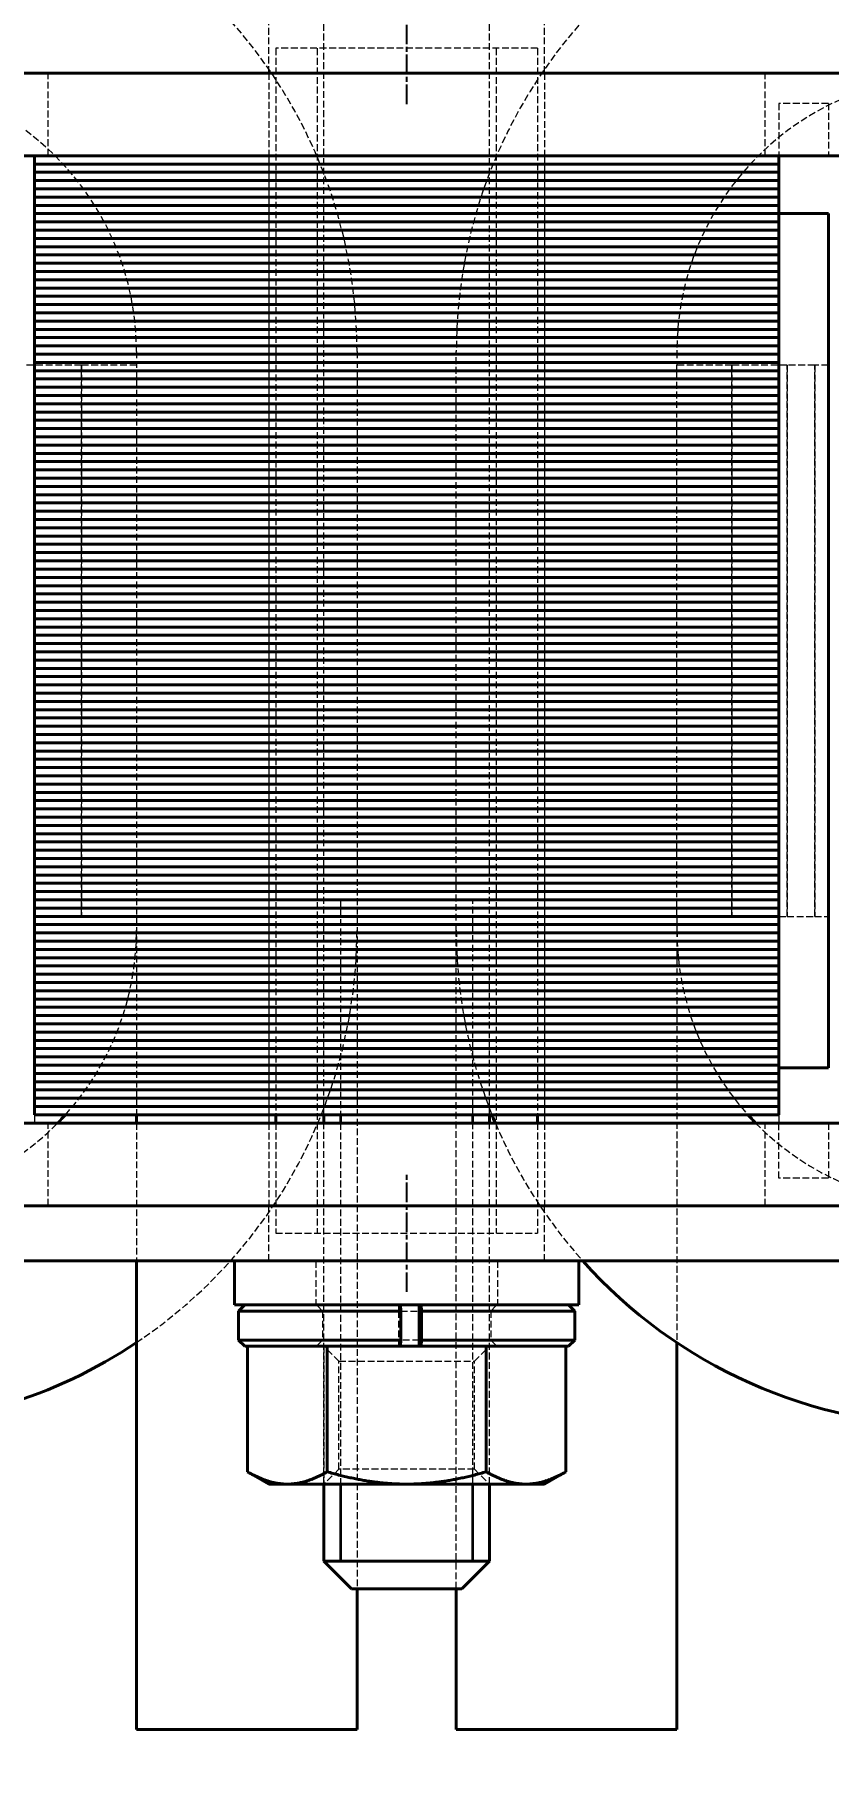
# Model space of a CAD drawing. Header units: millimetres. Extents: x 0 to 630, y 0 to 446.
# Drawn here: x 202.6 to 231.4, y 336.9 to 399.5 of the extents above; entities that cross this region are included whole.
import ezdxf

# ---------------------------------------------------------------- set-up
doc = ezdxf.new("R2010")
doc.units = ezdxf.units.MM
doc.header["$LTSCALE"] = 1.5
doc.linetypes.add('CHAIN', pattern=[0.7087, 0.4724, -0.0591, 0.1181, -0.0591])
doc.linetypes.add('DASHED', pattern=[0.2067, 0.1654, -0.0413])
for name, color, linetype, lineweight, true_color in [('가려진 것(ISO)', 2, 'DASHED', 18, 0xffff00), ('가시적인 것(ISO)', 3, 'Continuous', 40, 0x00ff00), ('가시적인 좁은 것(ISO)', 3, 'Continuous', 35, 0x00ff00), ('중심선(ISO)', 1, 'Continuous', 25, 0xff0000), ('치수(ISO)', 2, 'Continuous', 25, 0xffff00)]:
    doc.layers.add(name, color=color, linetype=linetype, lineweight=lineweight, true_color=true_color)
doc.styles.add('치수 텍스트_PSTEK_POSCO', font='isocp.shx')
doc.dimstyles.new('치수_PSTEK_POSCO', dxfattribs={"dimscale": 1.5, "dimtxt": 3.5, "dimasz": 2.5, "dimexe": 2, "dimexo": 2.5, "dimgap": 1, "dimtad": 1, "dimrnd": 1e-08, "dimdsep": 46, "dimtxsty": '치수 텍스트_PSTEK_POSCO', "dimcen": 0.09, "dimdle": 10, "dimclrd": 7, "dimclre": 7, "dimclrt": 2, "dimadec": 1, "dimazin": 2, "dimtfac": 1, "dimtmove": 0, "dimatfit": 3, "dimfxl": 1, "dimtolj": 1, "dimlwd": -1, "dimlwe": -1, "dimarcsym": 0})

# ---------------------------------------------------------------- blocks, each defined once
blk = doc.blocks.new('*D38')
at = {"layer": 'Defpoints', "color": 0, "transparency": 16777216}
for p in [(155.349, 337.97), (206.349, 337.97), (206.349, 322.97)]:
    blk.add_point(p, dxfattribs=at)
at = {"layer": '치수(ISO)', "color": 7, "transparency": 16777216}
for p, q in [((155.349, 334.22), (155.349, 319.97)), ((206.349, 334.22), (206.349, 319.97)), ((159.099, 322.97), (202.599, 322.97))]:
    blk.add_line(p, q, dxfattribs=at)
for points in [[(159.099, 323.595), (159.099, 322.345), (155.349, 322.97)], [(202.599, 323.595), (202.599, 322.345), (206.349, 322.97)]]:
    blk.add_solid(points, dxfattribs=at)
at = {"layer": '치수(ISO)', "color": 2, "transparency": 16777216, "insert": (178.487, 327.095), "char_height": 5.25, "attachment_point": 4, "style": '치수 텍스트_PSTEK_POSCO'}
blk.add_mtext('\\A1;51', dxfattribs=at)
blk = doc.blocks.new('*D39')
at = {"layer": 'Defpoints', "color": 0, "transparency": 16777216}
for p in [(206.349, 337.97), (214.349, 337.97), (206.349, 322.97)]:
    blk.add_point(p, dxfattribs=at)
at = {"layer": '치수(ISO)', "color": 7, "transparency": 16777216}
for p, q in [((206.349, 334.22), (206.349, 319.97)), ((214.349, 334.22), (214.349, 319.97)), ((202.599, 322.97), (198.849, 322.97)), ((214.349, 322.97), (206.349, 322.97)), ((218.099, 322.97), (221.849, 322.97))]:
    blk.add_line(p, q, dxfattribs=at)
for points in [[(202.599, 323.595), (202.599, 322.345), (206.349, 322.97)], [(218.099, 323.595), (218.099, 322.345), (214.349, 322.97)]]:
    blk.add_solid(points, dxfattribs=at)
at = {"layer": '치수(ISO)', "color": 2, "transparency": 16777216, "insert": (209.299, 327.095), "char_height": 5.25, "attachment_point": 4, "style": '치수 텍스트_PSTEK_POSCO'}
blk.add_mtext('\\A1;8', dxfattribs=at)

msp = doc.modelspace()

# ---------------------------------------------------------------- linework, layer by layer
at = {"layer": '가려진 것(ISO)'}
for p, q in [((213.149, 360.27), (213.149, 402.82)), ((219.149, 360.27), (219.149, 402.82)), ((220.899, 398.97), (211.399, 398.97)), ((211.399, 398.97), (211.399, 360.27)), ((212.899, 398.97), (212.899, 355.97)), ((219.399, 398.97), (219.399, 355.97)), ((220.899, 398.97), (220.899, 360.27)), ((211.149, 395.07), (211.149, 394.77)), ((221.149, 395.07), (221.149, 394.77)), ((211.149, 394.77), (211.149, 394.47)), ((211.149, 394.47), (211.149, 394.17)), ((221.149, 394.77), (221.149, 394.47)), ((221.149, 394.47), (221.149, 394.17)), ((211.149, 394.17), (211.149, 393.87)), ((211.149, 393.87), (211.149, 393.57)), ((221.149, 394.17), (221.149, 393.87)), ((221.149, 393.87), (221.149, 393.57)), ((211.149, 393.57), (211.149, 393.27)), ((211.149, 393.27), (211.149, 392.97)), ((221.149, 393.57), (221.149, 393.27)), ((221.149, 393.27), (221.149, 392.97)), ((211.149, 392.97), (211.149, 392.67)), ((211.149, 392.67), (211.149, 392.37)), ((221.149, 392.97), (221.149, 392.67)), ((221.149, 392.67), (221.149, 392.37)), ((211.149, 392.37), (211.149, 392.07)), ((211.149, 392.07), (211.149, 391.77)), ((221.149, 392.37), (221.149, 392.07)), ((221.149, 392.07), (221.149, 391.77)), ((211.149, 391.77), (211.149, 391.47)), ((211.149, 391.47), (211.149, 391.17)), ((221.149, 391.77), (221.149, 391.47)), ((221.149, 391.47), (221.149, 391.17)), ((211.149, 391.17), (211.149, 390.87)), ((211.149, 390.87), (211.149, 390.57)), ((221.149, 391.17), (221.149, 390.87)), ((221.149, 390.87), (221.149, 390.57)), ((211.149, 390.57), (211.149, 390.27)), ((211.149, 390.27), (211.149, 389.97)), ((211.149, 389.97), (211.149, 389.67)), ((221.149, 390.57), (221.149, 390.27)), ((221.149, 390.27), (221.149, 389.97)), ((221.149, 389.97), (221.149, 389.67)), ((211.149, 389.67), (211.149, 389.37)), ((211.149, 389.37), (211.149, 389.07)), ((221.149, 389.67), (221.149, 389.37)), ((221.149, 389.37), (221.149, 389.07)), ((211.149, 389.07), (211.149, 388.77)), ((211.149, 388.77), (211.149, 388.47)), ((221.149, 389.07), (221.149, 388.77)), ((221.149, 388.77), (221.149, 388.47)), ((211.149, 388.47), (211.149, 388.17)), ((211.149, 388.17), (211.149, 387.87)), ((221.149, 388.47), (221.149, 388.17)), ((221.149, 388.17), (221.149, 387.87)), ((204.349, 387.47), (202.349, 387.47)), ((206.349, 387.47), (204.349, 387.47)), ((204.349, 367.47), (204.349, 387.47)), ((204.349, 387.47), (204.349, 367.47)), ((211.149, 387.87), (211.149, 387.57)), ((211.149, 387.57), (211.149, 387.27)), ((221.149, 387.87), (221.149, 387.57)), ((221.149, 387.57), (221.149, 387.27)), ((225.949, 367.47), (225.949, 387.47)), ((227.949, 387.47), (225.949, 387.47)), ((227.949, 387.47), (227.949, 367.47)), ((227.949, 367.47), (227.949, 387.47)), ((229.949, 387.47), (227.949, 387.47)), ((229.949, 387.47), (229.949, 367.47)), ((229.949, 367.47), (229.949, 387.47)), ((230.949, 387.47), (229.949, 387.47)), ((230.949, 387.47), (230.949, 367.47)), ((230.949, 367.47), (230.949, 387.47)), ((231.449, 387.47), (230.949, 387.47)), ((211.149, 387.27), (211.149, 386.97)), ((211.149, 386.97), (211.149, 386.67)), ((221.149, 387.27), (221.149, 386.97)), ((221.149, 386.97), (221.149, 386.67)), ((211.149, 386.67), (211.149, 386.37)), ((211.149, 386.37), (211.149, 386.07)), ((221.149, 386.67), (221.149, 386.37)), ((221.149, 386.37), (221.149, 386.07)), ((211.149, 386.07), (211.149, 385.77)), ((211.149, 385.77), (211.149, 385.47)), ((221.149, 386.07), (221.149, 385.77)), ((221.149, 385.77), (221.149, 385.47)), ((211.149, 385.47), (211.149, 385.17)), ((211.149, 385.17), (211.149, 384.87)), ((221.149, 385.47), (221.149, 385.17)), ((221.149, 385.17), (221.149, 384.87)), ((211.149, 384.87), (211.149, 384.57)), ((211.149, 384.57), (211.149, 384.27)), ((221.149, 384.87), (221.149, 384.57)), ((221.149, 384.57), (221.149, 384.27)), ((211.149, 384.27), (211.149, 383.97)), ((211.149, 383.97), (211.149, 383.67)), ((221.149, 384.27), (221.149, 383.97)), ((221.149, 383.97), (221.149, 383.67)), ((211.149, 383.67), (211.149, 383.37)), ((211.149, 383.37), (211.149, 383.07)), ((221.149, 383.67), (221.149, 383.37)), ((221.149, 383.37), (221.149, 383.07)), ((211.149, 383.07), (211.149, 382.77)), ((211.149, 382.77), (211.149, 382.47)), ((211.149, 382.47), (211.149, 382.17)), ((221.149, 383.07), (221.149, 382.77)), ((221.149, 382.77), (221.149, 382.47)), ((221.149, 382.47), (221.149, 382.17)), ((211.149, 382.17), (211.149, 381.87)), ((211.149, 381.87), (211.149, 381.57)), ((221.149, 382.17), (221.149, 381.87)), ((221.149, 381.87), (221.149, 381.57)), ((211.149, 381.57), (211.149, 381.27)), ((211.149, 381.27), (211.149, 380.97)), ((221.149, 381.57), (221.149, 381.27)), ((221.149, 381.27), (221.149, 380.97)), ((211.149, 380.97), (211.149, 380.67)), ((211.149, 380.67), (211.149, 380.37)), ((221.149, 380.97), (221.149, 380.67)), ((221.149, 380.67), (221.149, 380.37)), ((211.149, 380.37), (211.149, 380.07)), ((211.149, 380.07), (211.149, 379.77)), ((221.149, 380.37), (221.149, 380.07)), ((221.149, 380.07), (221.149, 379.77)), ((211.149, 379.77), (211.149, 379.47)), ((211.149, 379.47), (211.149, 379.17)), ((221.149, 379.77), (221.149, 379.47)), ((221.149, 379.47), (221.149, 379.17)), ((211.149, 379.17), (211.149, 378.87)), ((211.149, 378.87), (211.149, 378.57)), ((221.149, 379.17), (221.149, 378.87)), ((221.149, 378.87), (221.149, 378.57)), ((211.149, 378.57), (211.149, 378.27)), ((211.149, 378.27), (211.149, 377.97)), ((221.149, 378.57), (221.149, 378.27)), ((221.149, 378.27), (221.149, 377.97)), ((211.149, 377.97), (211.149, 377.67)), ((211.149, 377.67), (211.149, 377.37)), ((221.149, 377.97), (221.149, 377.67)), ((221.149, 377.67), (221.149, 377.37)), ((211.149, 377.37), (211.149, 377.07)), ((211.149, 377.07), (211.149, 376.77)), ((221.149, 377.37), (221.149, 377.07)), ((221.149, 377.07), (221.149, 376.77)), ((211.149, 376.77), (211.149, 376.47)), ((211.149, 376.47), (211.149, 376.17)), ((221.149, 376.77), (221.149, 376.47)), ((221.149, 376.47), (221.149, 376.17)), ((211.149, 376.17), (211.149, 375.87)), ((211.149, 375.87), (211.149, 375.57)), ((211.149, 375.57), (211.149, 375.27)), ((221.149, 376.17), (221.149, 375.87)), ((221.149, 375.87), (221.149, 375.57)), ((221.149, 375.57), (221.149, 375.27)), ((211.149, 375.27), (211.149, 374.97)), ((211.149, 374.97), (211.149, 374.67)), ((221.149, 375.27), (221.149, 374.97)), ((221.149, 374.97), (221.149, 374.67)), ((211.149, 374.67), (211.149, 374.37)), ((211.149, 374.37), (211.149, 374.07)), ((221.149, 374.67), (221.149, 374.37)), ((221.149, 374.37), (221.149, 374.07)), ((211.149, 374.07), (211.149, 373.77)), ((211.149, 373.77), (211.149, 373.47)), ((221.149, 374.07), (221.149, 373.77)), ((221.149, 373.77), (221.149, 373.47)), ((211.149, 373.47), (211.149, 373.17)), ((211.149, 373.17), (211.149, 372.87)), ((221.149, 373.47), (221.149, 373.17)), ((221.149, 373.17), (221.149, 372.87)), ((211.149, 372.87), (211.149, 372.57)), ((211.149, 372.57), (211.149, 372.27)), ((221.149, 372.87), (221.149, 372.57)), ((221.149, 372.57), (221.149, 372.27)), ((211.149, 372.27), (211.149, 371.97)), ((211.149, 371.97), (211.149, 371.67)), ((221.149, 372.27), (221.149, 371.97)), ((221.149, 371.97), (221.149, 371.67)), ((211.149, 371.67), (211.149, 371.37)), ((211.149, 371.37), (211.149, 371.07)), ((221.149, 371.67), (221.149, 371.37)), ((221.149, 371.37), (221.149, 371.07)), ((211.149, 371.07), (211.149, 370.77)), ((211.149, 370.77), (211.149, 370.47)), ((221.149, 371.07), (221.149, 370.77)), ((221.149, 370.77), (221.149, 370.47)), ((211.149, 370.47), (211.149, 370.17)), ((211.149, 370.17), (211.149, 369.87)), ((221.149, 370.47), (221.149, 370.17)), ((221.149, 370.17), (221.149, 369.87)), ((211.149, 369.87), (211.149, 369.57)), ((211.149, 369.57), (211.149, 369.27)), ((221.149, 369.87), (221.149, 369.57)), ((221.149, 369.57), (221.149, 369.27)), ((211.149, 369.27), (211.149, 368.97)), ((211.149, 368.97), (211.149, 368.67)), ((221.149, 369.27), (221.149, 368.97)), ((221.149, 368.97), (221.149, 368.67)), ((211.149, 368.67), (211.149, 368.37)), ((211.149, 368.37), (211.149, 368.07)), ((211.149, 368.07), (211.149, 367.77)), ((213.748, 368.07), (213.748, 360.27)), ((218.55, 360.27), (218.55, 368.07)), ((221.149, 368.67), (221.149, 368.37)), ((221.149, 368.37), (221.149, 368.07)), ((221.149, 368.07), (221.149, 367.77)), ((211.149, 367.77), (211.149, 367.47)), ((211.149, 367.47), (211.149, 367.17)), ((221.149, 367.77), (221.149, 367.47)), ((221.149, 367.47), (221.149, 367.17)), ((229.649, 367.47), (229.949, 367.47)), ((229.949, 367.47), (230.949, 367.47)), ((230.949, 367.47), (231.449, 367.47)), ((211.149, 367.17), (211.149, 366.87)), ((211.149, 366.87), (211.149, 366.57)), ((221.149, 367.17), (221.149, 366.87)), ((221.149, 366.87), (221.149, 366.57)), ((211.149, 366.57), (211.149, 366.27)), ((211.149, 366.27), (211.149, 365.97)), ((221.149, 366.57), (221.149, 366.27)), ((221.149, 366.27), (221.149, 365.97)), ((211.149, 365.97), (211.149, 365.67)), ((211.149, 365.67), (211.149, 365.37)), ((221.149, 365.97), (221.149, 365.67)), ((221.149, 365.67), (221.149, 365.37)), ((211.149, 365.37), (211.149, 365.07)), ((211.149, 365.07), (211.149, 364.77)), ((221.149, 365.37), (221.149, 365.07)), ((221.149, 365.07), (221.149, 364.77)), ((211.149, 364.77), (211.149, 364.47)), ((211.149, 364.47), (211.149, 364.17)), ((221.149, 364.77), (221.149, 364.47)), ((221.149, 364.47), (221.149, 364.17)), ((211.149, 364.17), (211.149, 363.87)), ((211.149, 363.87), (211.149, 363.57)), ((221.149, 364.17), (221.149, 363.87)), ((221.149, 363.87), (221.149, 363.57)), ((211.149, 363.57), (211.149, 363.27)), ((211.149, 363.27), (211.149, 362.97)), ((221.149, 363.57), (221.149, 363.27)), ((221.149, 363.27), (221.149, 362.97)), ((211.149, 362.97), (211.149, 362.67)), ((211.149, 362.67), (211.149, 362.37)), ((221.149, 362.97), (221.149, 362.67)), ((221.149, 362.67), (221.149, 362.37)), ((211.149, 362.37), (211.149, 362.07)), ((211.149, 362.07), (211.149, 361.77)), ((221.149, 362.37), (221.149, 362.07)), ((221.149, 362.07), (221.149, 361.77)), ((211.149, 361.77), (211.149, 361.47)), ((211.149, 361.47), (211.149, 361.17)), ((211.149, 361.17), (211.149, 360.87)), ((221.149, 361.77), (221.149, 361.47)), ((221.149, 361.47), (221.149, 361.17)), ((221.149, 361.17), (221.149, 360.87)), ((211.149, 360.87), (211.149, 360.57)), ((211.149, 360.57), (211.149, 360.27)), ((221.149, 360.87), (221.149, 360.57)), ((221.149, 360.57), (221.149, 360.27)), ((202.649, 360.27), (202.649, 359.97)), ((229.649, 360.27), (202.649, 360.27)), ((202.649, 359.97), (229.649, 359.97)), ((211.149, 360.27), (211.149, 359.97)), ((211.399, 359.97), (211.399, 355.97)), ((213.149, 346.87), (213.149, 359.97)), ((213.748, 359.97), (213.748, 346.87)), ((218.55, 346.87), (218.55, 359.97)), ((219.149, 346.87), (219.149, 359.97)), ((220.899, 359.97), (220.899, 355.97)), ((221.149, 360.27), (221.149, 359.97)), ((229.649, 360.27), (229.649, 359.97)), ((211.399, 355.97), (220.899, 355.97)), ((212.849, 354.97), (212.849, 353.37)), ((219.449, 354.97), (219.449, 353.37)), ((213.099, 353.145), (212.874, 353.37)), ((213.099, 353.145), (213.099, 352.095)), ((215.853, 353.145), (215.853, 352.095)), ((215.934, 353.145), (216.603, 353.145)), ((216.603, 353.145), (216.683, 353.145)), ((219.199, 353.145), (219.424, 353.37)), ((219.199, 353.145), (219.199, 352.095)), ((213.099, 352.095), (212.874, 351.87)), ((213.691, 351.328), (213.149, 351.87)), ((213.149, 351.87), (213.149, 346.87)), ((216.603, 352.095), (215.934, 352.095)), ((216.683, 352.095), (216.603, 352.095)), ((218.608, 351.328), (219.149, 351.87)), ((219.149, 346.87), (219.149, 351.87)), ((219.199, 352.095), (219.424, 351.87)), ((213.691, 351.328), (218.608, 351.328)), ((213.691, 347.411), (213.691, 351.328)), ((218.608, 347.411), (218.608, 351.328)), ((213.691, 347.411), (213.149, 346.87)), ((218.608, 347.411), (213.691, 347.411)), ((218.608, 347.411), (219.149, 346.87))]:
    msp.add_line(p, q, dxfattribs=at)
at = {"layer": '가려진 것(ISO)', "color": 5, "true_color": 0x0000ff}
for p, q in [((211.149, 398.07), (211.149, 400.07)), ((221.149, 398.07), (221.149, 400.07)), ((211.149, 354.97), (211.149, 356.97)), ((221.149, 354.97), (221.149, 356.97))]:
    msp.add_line(p, q, dxfattribs=at)
at = {"layer": '가려진 것(ISO)', "color": 4, "true_color": 0x00ffff}
for p, q in [((203.149, 395.07), (203.149, 398.07)), ((211.149, 398.07), (211.149, 395.07)), ((221.149, 398.07), (221.149, 395.07)), ((229.149, 395.07), (229.149, 398.07)), ((231.449, 396.97), (229.649, 396.97)), ((229.649, 396.97), (229.649, 395.07)), ((231.449, 396.97), (231.449, 395.07)), ((203.149, 356.97), (203.149, 359.97)), ((211.149, 359.97), (211.149, 356.97)), ((221.149, 359.97), (221.149, 356.97)), ((229.149, 356.97), (229.149, 359.97)), ((229.649, 357.97), (229.649, 359.97)), ((231.449, 359.97), (231.449, 357.97)), ((231.449, 357.97), (229.649, 357.97))]:
    msp.add_line(p, q, dxfattribs=at)
at = {"layer": '가려진 것(ISO)', "color": 1, "true_color": 0xff0000}
for p, q in [((206.349, 387.97), (206.349, 360.27)), ((214.349, 387.97), (214.349, 343.07)), ((217.949, 366.97), (217.949, 387.97)), ((225.949, 387.97), (225.949, 387.47)), ((225.949, 367.47), (225.949, 366.97)), ((217.949, 343.07), (217.949, 366.97)), ((225.949, 366.97), (225.949, 352.003)), ((206.349, 359.97), (206.349, 354.97))]:
    msp.add_line(p, q, dxfattribs=at)
for centre, radius, start, end in [((196.349, 387.97), 18, 0, 42.23881), ((235.949, 387.97), 18, 137.76119, 180), ((196.349, 387.97), 10, 0, 90), ((235.949, 387.97), 10, 90, 180), ((196.349, 366.97), 10, 317.93294, 0), ((196.349, 366.97), 18, 303.74899, 0), ((235.949, 366.97), 18, 180, 201.85273), ((235.949, 366.97), 10, 180, 222.06706), ((196.349, 366.97), 10, 270, 315.573), ((235.949, 366.97), 18, 202.88538, 221.81031), ((235.949, 366.97), 10, 224.427, 270)]:
    msp.add_arc(centre, radius, start, end, dxfattribs=at)
at = {"layer": '가려진 것(ISO)'}
for points, weights in [([(215.859, 353.37), (215.856, 353.253), (215.853, 353.145)], [1, 1.00064237711, 1]), ([(215.853, 352.095), (215.856, 351.986), (215.859, 351.87)], [1, 1.00064237701, 1])]:
    msp.add_rational_spline(points, weights, degree=2, dxfattribs=at)
at = {"layer": '가시적인 것(ISO)', "color": 4, "true_color": 0x00ffff}
for p, q in [((160.849, 398.07), (271.449, 398.07)), ((271.449, 395.07), (160.849, 395.07)), ((231.449, 392.97), (229.649, 392.97)), ((229.649, 361.97), (229.649, 392.97)), ((231.449, 392.97), (231.449, 361.97)), ((229.649, 361.97), (231.449, 361.97)), ((160.849, 359.97), (271.449, 359.97)), ((271.449, 356.97), (160.849, 356.97))]:
    msp.add_line(p, q, dxfattribs=at)
at = {"layer": '가시적인 것(ISO)', "color": 5, "true_color": 0x0000ff}
for p, q in [((162.849, 398.07), (269.449, 398.07)), ((267.449, 356.97), (164.849, 356.97)), ((164.849, 354.97), (267.449, 354.97))]:
    msp.add_line(p, q, dxfattribs=at)
at = {"layer": '가시적인 것(ISO)'}
for p, q in [((202.649, 395.07), (202.649, 394.77)), ((229.649, 395.07), (202.649, 395.07)), ((229.649, 395.07), (229.649, 394.77)), ((202.649, 394.77), (202.649, 394.47)), ((229.649, 394.77), (202.649, 394.77)), ((202.649, 394.77), (229.649, 394.77)), ((202.649, 394.47), (202.649, 394.17)), ((229.649, 394.47), (202.649, 394.47)), ((202.649, 394.47), (229.649, 394.47)), ((229.649, 394.77), (229.649, 394.47)), ((229.649, 394.47), (229.649, 394.17)), ((202.649, 394.17), (202.649, 393.87)), ((229.649, 394.17), (202.649, 394.17)), ((202.649, 394.17), (229.649, 394.17)), ((202.649, 393.87), (202.649, 393.57)), ((229.649, 393.87), (202.649, 393.87)), ((202.649, 393.87), (229.649, 393.87)), ((229.649, 394.17), (229.649, 393.87)), ((229.649, 393.87), (229.649, 393.57)), ((202.649, 393.57), (202.649, 393.27)), ((229.649, 393.57), (202.649, 393.57)), ((202.649, 393.57), (229.649, 393.57)), ((202.649, 393.27), (202.649, 392.97)), ((229.649, 393.27), (202.649, 393.27)), ((202.649, 393.27), (229.649, 393.27)), ((229.649, 393.57), (229.649, 393.27)), ((229.649, 393.27), (229.649, 392.97)), ((202.649, 392.97), (202.649, 392.67)), ((229.649, 392.97), (202.649, 392.97)), ((202.649, 392.97), (229.649, 392.97)), ((202.649, 392.67), (202.649, 392.37)), ((229.649, 392.67), (202.649, 392.67)), ((202.649, 392.67), (229.649, 392.67)), ((229.649, 392.97), (229.649, 392.67)), ((229.649, 392.67), (229.649, 392.37)), ((202.649, 392.37), (202.649, 392.07)), ((229.649, 392.37), (202.649, 392.37)), ((202.649, 392.37), (229.649, 392.37)), ((202.649, 392.07), (202.649, 391.77)), ((229.649, 392.07), (202.649, 392.07)), ((202.649, 392.07), (229.649, 392.07)), ((229.649, 392.37), (229.649, 392.07)), ((229.649, 392.07), (229.649, 391.77)), ((202.649, 391.77), (202.649, 391.47)), ((229.649, 391.77), (202.649, 391.77)), ((202.649, 391.77), (229.649, 391.77)), ((202.649, 391.47), (202.649, 391.17)), ((229.649, 391.47), (202.649, 391.47)), ((202.649, 391.47), (229.649, 391.47)), ((229.649, 391.77), (229.649, 391.47)), ((229.649, 391.47), (229.649, 391.17)), ((202.649, 391.17), (202.649, 390.87)), ((229.649, 391.17), (202.649, 391.17)), ((202.649, 391.17), (229.649, 391.17)), ((202.649, 390.87), (202.649, 390.57)), ((229.649, 390.87), (202.649, 390.87)), ((202.649, 390.87), (229.649, 390.87)), ((229.649, 391.17), (229.649, 390.87)), ((229.649, 390.87), (229.649, 390.57)), ((202.649, 390.57), (202.649, 390.27)), ((229.649, 390.57), (202.649, 390.57)), ((202.649, 390.57), (229.649, 390.57)), ((202.649, 390.27), (202.649, 389.97)), ((229.649, 390.27), (202.649, 390.27)), ((202.649, 390.27), (229.649, 390.27)), ((202.649, 389.97), (202.649, 389.67)), ((229.649, 389.97), (202.649, 389.97)), ((202.649, 389.97), (229.649, 389.97)), ((229.649, 390.57), (229.649, 390.27)), ((229.649, 390.27), (229.649, 389.97)), ((229.649, 389.97), (229.649, 389.67)), ((202.649, 389.67), (202.649, 389.37)), ((229.649, 389.67), (202.649, 389.67)), ((202.649, 389.67), (229.649, 389.67)), ((202.649, 389.37), (202.649, 389.07)), ((229.649, 389.37), (202.649, 389.37)), ((202.649, 389.37), (229.649, 389.37)), ((229.649, 389.67), (229.649, 389.37)), ((229.649, 389.37), (229.649, 389.07)), ((202.649, 389.07), (202.649, 388.77)), ((229.649, 389.07), (202.649, 389.07)), ((202.649, 389.07), (229.649, 389.07)), ((202.649, 388.77), (202.649, 388.47)), ((229.649, 388.77), (202.649, 388.77)), ((202.649, 388.77), (229.649, 388.77)), ((229.649, 389.07), (229.649, 388.77)), ((229.649, 388.77), (229.649, 388.47)), ((202.649, 388.47), (202.649, 388.17)), ((229.649, 388.47), (202.649, 388.47)), ((202.649, 388.47), (229.649, 388.47)), ((202.649, 388.17), (202.649, 387.87)), ((229.649, 388.17), (202.649, 388.17)), ((202.649, 388.17), (229.649, 388.17)), ((229.649, 388.47), (229.649, 388.17)), ((229.649, 388.17), (229.649, 387.87)), ((202.649, 387.87), (202.649, 387.57)), ((229.649, 387.87), (202.649, 387.87)), ((202.649, 387.87), (229.649, 387.87)), ((202.649, 387.57), (202.649, 387.27)), ((229.649, 387.57), (202.649, 387.57)), ((202.649, 387.57), (229.649, 387.57)), ((229.649, 387.87), (229.649, 387.57)), ((229.649, 387.57), (229.649, 387.27)), ((202.649, 387.27), (202.649, 386.97)), ((229.649, 387.27), (202.649, 387.27)), ((202.649, 387.27), (229.649, 387.27)), ((202.649, 386.97), (202.649, 386.67)), ((229.649, 386.97), (202.649, 386.97)), ((202.649, 386.97), (229.649, 386.97)), ((229.649, 387.27), (229.649, 386.97)), ((229.649, 386.97), (229.649, 386.67)), ((202.649, 386.67), (202.649, 386.37)), ((229.649, 386.67), (202.649, 386.67)), ((202.649, 386.67), (229.649, 386.67)), ((202.649, 386.37), (202.649, 386.07)), ((229.649, 386.37), (202.649, 386.37)), ((202.649, 386.37), (229.649, 386.37)), ((229.649, 386.67), (229.649, 386.37)), ((229.649, 386.37), (229.649, 386.07)), ((202.649, 386.07), (202.649, 385.77)), ((229.649, 386.07), (202.649, 386.07)), ((202.649, 386.07), (229.649, 386.07)), ((202.649, 385.77), (202.649, 385.47)), ((229.649, 385.77), (202.649, 385.77)), ((202.649, 385.77), (229.649, 385.77)), ((229.649, 386.07), (229.649, 385.77)), ((229.649, 385.77), (229.649, 385.47)), ((202.649, 385.47), (202.649, 385.17)), ((229.649, 385.47), (202.649, 385.47)), ((202.649, 385.47), (229.649, 385.47)), ((202.649, 385.17), (202.649, 384.87)), ((229.649, 385.17), (202.649, 385.17)), ((202.649, 385.17), (229.649, 385.17)), ((229.649, 385.47), (229.649, 385.17)), ((229.649, 385.17), (229.649, 384.87)), ((202.649, 384.87), (202.649, 384.57)), ((229.649, 384.87), (202.649, 384.87)), ((202.649, 384.87), (229.649, 384.87)), ((202.649, 384.57), (202.649, 384.27)), ((229.649, 384.57), (202.649, 384.57)), ((202.649, 384.57), (229.649, 384.57)), ((229.649, 384.87), (229.649, 384.57)), ((229.649, 384.57), (229.649, 384.27)), ((202.649, 384.27), (202.649, 383.97)), ((229.649, 384.27), (202.649, 384.27)), ((202.649, 384.27), (229.649, 384.27)), ((202.649, 383.97), (202.649, 383.67)), ((229.649, 383.97), (202.649, 383.97)), ((202.649, 383.97), (229.649, 383.97)), ((229.649, 384.27), (229.649, 383.97)), ((229.649, 383.97), (229.649, 383.67)), ((202.649, 383.67), (202.649, 383.37)), ((229.649, 383.67), (202.649, 383.67)), ((202.649, 383.67), (229.649, 383.67)), ((202.649, 383.37), (202.649, 383.07)), ((229.649, 383.37), (202.649, 383.37)), ((202.649, 383.37), (229.649, 383.37)), ((229.649, 383.67), (229.649, 383.37)), ((229.649, 383.37), (229.649, 383.07)), ((202.649, 383.07), (202.649, 382.77)), ((229.649, 383.07), (202.649, 383.07)), ((202.649, 383.07), (229.649, 383.07)), ((202.649, 382.77), (202.649, 382.47)), ((229.649, 382.77), (202.649, 382.77)), ((202.649, 382.77), (229.649, 382.77)), ((202.649, 382.47), (202.649, 382.17)), ((229.649, 382.47), (202.649, 382.47)), ((202.649, 382.47), (229.649, 382.47)), ((229.649, 383.07), (229.649, 382.77)), ((229.649, 382.77), (229.649, 382.47)), ((229.649, 382.47), (229.649, 382.17)), ((202.649, 382.17), (202.649, 381.87)), ((229.649, 382.17), (202.649, 382.17)), ((202.649, 382.17), (229.649, 382.17)), ((202.649, 381.87), (202.649, 381.57)), ((229.649, 381.87), (202.649, 381.87)), ((202.649, 381.87), (229.649, 381.87)), ((229.649, 382.17), (229.649, 381.87)), ((229.649, 381.87), (229.649, 381.57)), ((202.649, 381.57), (202.649, 381.27)), ((229.649, 381.57), (202.649, 381.57)), ((202.649, 381.57), (229.649, 381.57)), ((202.649, 381.27), (202.649, 380.97)), ((229.649, 381.27), (202.649, 381.27)), ((202.649, 381.27), (229.649, 381.27)), ((229.649, 381.57), (229.649, 381.27)), ((229.649, 381.27), (229.649, 380.97)), ((202.649, 380.97), (202.649, 380.67)), ((229.649, 380.97), (202.649, 380.97)), ((202.649, 380.97), (229.649, 380.97)), ((202.649, 380.67), (202.649, 380.37)), ((229.649, 380.67), (202.649, 380.67)), ((202.649, 380.67), (229.649, 380.67)), ((229.649, 380.97), (229.649, 380.67)), ((229.649, 380.67), (229.649, 380.37)), ((202.649, 380.37), (202.649, 380.07)), ((229.649, 380.37), (202.649, 380.37)), ((202.649, 380.37), (229.649, 380.37)), ((202.649, 380.07), (202.649, 379.77)), ((229.649, 380.07), (202.649, 380.07)), ((202.649, 380.07), (229.649, 380.07)), ((229.649, 380.37), (229.649, 380.07)), ((229.649, 380.07), (229.649, 379.77)), ((202.649, 379.77), (202.649, 379.47)), ((229.649, 379.77), (202.649, 379.77)), ((202.649, 379.77), (229.649, 379.77)), ((202.649, 379.47), (202.649, 379.17)), ((229.649, 379.47), (202.649, 379.47)), ((202.649, 379.47), (229.649, 379.47)), ((229.649, 379.77), (229.649, 379.47)), ((229.649, 379.47), (229.649, 379.17)), ((202.649, 379.17), (202.649, 378.87)), ((229.649, 379.17), (202.649, 379.17)), ((202.649, 379.17), (229.649, 379.17)), ((202.649, 378.87), (202.649, 378.57)), ((229.649, 378.87), (202.649, 378.87)), ((202.649, 378.87), (229.649, 378.87)), ((229.649, 379.17), (229.649, 378.87)), ((229.649, 378.87), (229.649, 378.57)), ((202.649, 378.57), (202.649, 378.27)), ((229.649, 378.57), (202.649, 378.57)), ((202.649, 378.57), (229.649, 378.57)), ((202.649, 378.27), (202.649, 377.97)), ((229.649, 378.27), (202.649, 378.27)), ((202.649, 378.27), (229.649, 378.27)), ((229.649, 378.57), (229.649, 378.27)), ((229.649, 378.27), (229.649, 377.97)), ((202.649, 377.97), (202.649, 377.67)), ((229.649, 377.97), (202.649, 377.97)), ((202.649, 377.97), (229.649, 377.97)), ((202.649, 377.67), (202.649, 377.37)), ((229.649, 377.67), (202.649, 377.67)), ((202.649, 377.67), (229.649, 377.67)), ((229.649, 377.97), (229.649, 377.67)), ((229.649, 377.67), (229.649, 377.37)), ((202.649, 377.37), (202.649, 377.07)), ((229.649, 377.37), (202.649, 377.37)), ((202.649, 377.37), (229.649, 377.37)), ((202.649, 377.07), (202.649, 376.77)), ((229.649, 377.07), (202.649, 377.07)), ((202.649, 377.07), (229.649, 377.07)), ((229.649, 377.37), (229.649, 377.07)), ((229.649, 377.07), (229.649, 376.77)), ((202.649, 376.77), (202.649, 376.47)), ((229.649, 376.77), (202.649, 376.77)), ((202.649, 376.77), (229.649, 376.77)), ((202.649, 376.47), (202.649, 376.17)), ((229.649, 376.47), (202.649, 376.47)), ((202.649, 376.47), (229.649, 376.47)), ((229.649, 376.77), (229.649, 376.47)), ((229.649, 376.47), (229.649, 376.17)), ((202.649, 376.17), (202.649, 375.87)), ((229.649, 376.17), (202.649, 376.17)), ((202.649, 376.17), (229.649, 376.17)), ((202.649, 375.87), (202.649, 375.57)), ((229.649, 375.87), (202.649, 375.87)), ((202.649, 375.87), (229.649, 375.87)), ((202.649, 375.57), (202.649, 375.27)), ((229.649, 375.57), (202.649, 375.57)), ((202.649, 375.57), (229.649, 375.57)), ((229.649, 376.17), (229.649, 375.87)), ((229.649, 375.87), (229.649, 375.57)), ((229.649, 375.57), (229.649, 375.27)), ((202.649, 375.27), (202.649, 374.97)), ((229.649, 375.27), (202.649, 375.27)), ((202.649, 375.27), (229.649, 375.27)), ((202.649, 374.97), (202.649, 374.67)), ((229.649, 374.97), (202.649, 374.97)), ((202.649, 374.97), (229.649, 374.97)), ((229.649, 375.27), (229.649, 374.97)), ((229.649, 374.97), (229.649, 374.67)), ((202.649, 374.67), (202.649, 374.37)), ((229.649, 374.67), (202.649, 374.67)), ((202.649, 374.67), (229.649, 374.67)), ((202.649, 374.37), (202.649, 374.07)), ((229.649, 374.37), (202.649, 374.37)), ((202.649, 374.37), (229.649, 374.37)), ((229.649, 374.67), (229.649, 374.37)), ((229.649, 374.37), (229.649, 374.07)), ((202.649, 374.07), (202.649, 373.77)), ((229.649, 374.07), (202.649, 374.07)), ((202.649, 374.07), (229.649, 374.07)), ((202.649, 373.77), (202.649, 373.47)), ((229.649, 373.77), (202.649, 373.77)), ((202.649, 373.77), (229.649, 373.77)), ((229.649, 374.07), (229.649, 373.77)), ((229.649, 373.77), (229.649, 373.47)), ((202.649, 373.47), (202.649, 373.17)), ((229.649, 373.47), (202.649, 373.47)), ((202.649, 373.47), (229.649, 373.47)), ((202.649, 373.17), (202.649, 372.87)), ((229.649, 373.17), (202.649, 373.17)), ((202.649, 373.17), (229.649, 373.17)), ((229.649, 373.47), (229.649, 373.17)), ((229.649, 373.17), (229.649, 372.87)), ((202.649, 372.87), (202.649, 372.57)), ((229.649, 372.87), (202.649, 372.87)), ((202.649, 372.87), (229.649, 372.87)), ((202.649, 372.57), (202.649, 372.27)), ((229.649, 372.57), (202.649, 372.57)), ((202.649, 372.57), (229.649, 372.57)), ((229.649, 372.87), (229.649, 372.57)), ((229.649, 372.57), (229.649, 372.27)), ((202.649, 372.27), (202.649, 371.97)), ((229.649, 372.27), (202.649, 372.27)), ((202.649, 372.27), (229.649, 372.27)), ((202.649, 371.97), (202.649, 371.67)), ((229.649, 371.97), (202.649, 371.97)), ((202.649, 371.97), (229.649, 371.97)), ((229.649, 372.27), (229.649, 371.97)), ((229.649, 371.97), (229.649, 371.67)), ((202.649, 371.67), (202.649, 371.37)), ((229.649, 371.67), (202.649, 371.67)), ((202.649, 371.67), (229.649, 371.67)), ((202.649, 371.37), (202.649, 371.07)), ((229.649, 371.37), (202.649, 371.37)), ((202.649, 371.37), (229.649, 371.37)), ((229.649, 371.67), (229.649, 371.37)), ((229.649, 371.37), (229.649, 371.07)), ((202.649, 371.07), (202.649, 370.77)), ((229.649, 371.07), (202.649, 371.07)), ((202.649, 371.07), (229.649, 371.07)), ((202.649, 370.77), (202.649, 370.47)), ((229.649, 370.77), (202.649, 370.77)), ((202.649, 370.77), (229.649, 370.77)), ((229.649, 371.07), (229.649, 370.77)), ((229.649, 370.77), (229.649, 370.47)), ((202.649, 370.47), (202.649, 370.17)), ((229.649, 370.47), (202.649, 370.47)), ((202.649, 370.47), (229.649, 370.47)), ((202.649, 370.17), (202.649, 369.87)), ((229.649, 370.17), (202.649, 370.17)), ((202.649, 370.17), (229.649, 370.17)), ((229.649, 370.47), (229.649, 370.17)), ((229.649, 370.17), (229.649, 369.87)), ((202.649, 369.87), (202.649, 369.57)), ((229.649, 369.87), (202.649, 369.87)), ((202.649, 369.87), (229.649, 369.87)), ((202.649, 369.57), (202.649, 369.27)), ((229.649, 369.57), (202.649, 369.57)), ((202.649, 369.57), (229.649, 369.57)), ((229.649, 369.87), (229.649, 369.57)), ((229.649, 369.57), (229.649, 369.27)), ((202.649, 369.27), (202.649, 368.97)), ((229.649, 369.27), (202.649, 369.27)), ((202.649, 369.27), (229.649, 369.27)), ((202.649, 368.97), (202.649, 368.67)), ((229.649, 368.97), (202.649, 368.97)), ((202.649, 368.97), (229.649, 368.97)), ((229.649, 369.27), (229.649, 368.97)), ((229.649, 368.97), (229.649, 368.67)), ((202.649, 368.67), (202.649, 368.37)), ((229.649, 368.67), (202.649, 368.67)), ((202.649, 368.67), (229.649, 368.67)), ((202.649, 368.37), (202.649, 368.07)), ((229.649, 368.37), (202.649, 368.37)), ((202.649, 368.37), (229.649, 368.37)), ((202.649, 368.07), (202.649, 367.77)), ((229.649, 368.07), (202.649, 368.07)), ((202.649, 368.07), (229.649, 368.07)), ((229.649, 368.67), (229.649, 368.37)), ((229.649, 368.37), (229.649, 368.07)), ((229.649, 368.07), (229.649, 367.77)), ((202.649, 367.77), (202.649, 367.47)), ((229.649, 367.77), (202.649, 367.77)), ((202.649, 367.77), (229.649, 367.77)), ((202.649, 367.47), (202.649, 367.17)), ((229.649, 367.47), (202.649, 367.47)), ((202.649, 367.47), (229.649, 367.47)), ((229.649, 367.77), (229.649, 367.47)), ((229.649, 367.47), (229.649, 367.17)), ((202.649, 367.17), (202.649, 366.87)), ((229.649, 367.17), (202.649, 367.17)), ((202.649, 367.17), (229.649, 367.17)), ((202.649, 366.87), (202.649, 366.57)), ((229.649, 366.87), (202.649, 366.87)), ((202.649, 366.87), (229.649, 366.87)), ((229.649, 367.17), (229.649, 366.87)), ((229.649, 366.87), (229.649, 366.57)), ((202.649, 366.57), (202.649, 366.27)), ((229.649, 366.57), (202.649, 366.57)), ((202.649, 366.57), (229.649, 366.57)), ((202.649, 366.27), (202.649, 365.97)), ((229.649, 366.27), (202.649, 366.27)), ((202.649, 366.27), (229.649, 366.27)), ((229.649, 366.57), (229.649, 366.27)), ((229.649, 366.27), (229.649, 365.97)), ((202.649, 365.97), (202.649, 365.67)), ((229.649, 365.97), (202.649, 365.97)), ((202.649, 365.97), (229.649, 365.97)), ((202.649, 365.67), (202.649, 365.37)), ((229.649, 365.67), (202.649, 365.67)), ((202.649, 365.67), (229.649, 365.67)), ((229.649, 365.97), (229.649, 365.67)), ((229.649, 365.67), (229.649, 365.37)), ((202.649, 365.37), (202.649, 365.07)), ((229.649, 365.37), (202.649, 365.37)), ((202.649, 365.37), (229.649, 365.37)), ((202.649, 365.07), (202.649, 364.77)), ((229.649, 365.07), (202.649, 365.07)), ((202.649, 365.07), (229.649, 365.07)), ((229.649, 365.37), (229.649, 365.07)), ((229.649, 365.07), (229.649, 364.77)), ((202.649, 364.77), (202.649, 364.47)), ((229.649, 364.77), (202.649, 364.77)), ((202.649, 364.77), (229.649, 364.77)), ((202.649, 364.47), (202.649, 364.17)), ((229.649, 364.47), (202.649, 364.47)), ((202.649, 364.47), (229.649, 364.47)), ((229.649, 364.77), (229.649, 364.47)), ((229.649, 364.47), (229.649, 364.17)), ((202.649, 364.17), (202.649, 363.87)), ((229.649, 364.17), (202.649, 364.17)), ((202.649, 364.17), (229.649, 364.17)), ((202.649, 363.87), (202.649, 363.57)), ((229.649, 363.87), (202.649, 363.87)), ((202.649, 363.87), (229.649, 363.87)), ((229.649, 364.17), (229.649, 363.87)), ((229.649, 363.87), (229.649, 363.57)), ((202.649, 363.57), (202.649, 363.27)), ((229.649, 363.57), (202.649, 363.57)), ((202.649, 363.57), (229.649, 363.57)), ((202.649, 363.27), (202.649, 362.97)), ((229.649, 363.27), (202.649, 363.27)), ((202.649, 363.27), (229.649, 363.27)), ((229.649, 363.57), (229.649, 363.27)), ((229.649, 363.27), (229.649, 362.97)), ((202.649, 362.97), (202.649, 362.67)), ((229.649, 362.97), (202.649, 362.97)), ((202.649, 362.97), (229.649, 362.97)), ((202.649, 362.67), (202.649, 362.37)), ((229.649, 362.67), (202.649, 362.67)), ((202.649, 362.67), (229.649, 362.67)), ((229.649, 362.97), (229.649, 362.67)), ((229.649, 362.67), (229.649, 362.37)), ((202.649, 362.37), (202.649, 362.07)), ((229.649, 362.37), (202.649, 362.37)), ((202.649, 362.37), (229.649, 362.37)), ((202.649, 362.07), (202.649, 361.77)), ((229.649, 362.07), (202.649, 362.07)), ((202.649, 362.07), (229.649, 362.07)), ((229.649, 362.37), (229.649, 362.07)), ((229.649, 362.07), (229.649, 361.77)), ((202.649, 361.77), (202.649, 361.47)), ((229.649, 361.77), (202.649, 361.77)), ((202.649, 361.77), (229.649, 361.77)), ((202.649, 361.47), (202.649, 361.17)), ((229.649, 361.47), (202.649, 361.47)), ((202.649, 361.47), (229.649, 361.47)), ((202.649, 361.17), (202.649, 360.87)), ((229.649, 361.17), (202.649, 361.17)), ((202.649, 361.17), (229.649, 361.17)), ((229.649, 361.77), (229.649, 361.47)), ((229.649, 361.47), (229.649, 361.17)), ((229.649, 361.17), (229.649, 360.87)), ((202.649, 360.87), (202.649, 360.57)), ((229.649, 360.87), (202.649, 360.87)), ((202.649, 360.87), (229.649, 360.87)), ((202.649, 360.57), (202.649, 360.27)), ((229.649, 360.57), (202.649, 360.57)), ((202.649, 360.57), (229.649, 360.57)), ((229.649, 360.87), (229.649, 360.57)), ((229.649, 360.57), (229.649, 360.27)), ((202.649, 360.27), (229.649, 360.27)), ((211.399, 360.27), (211.399, 359.97)), ((213.149, 359.97), (213.149, 360.27)), ((219.149, 359.97), (219.149, 360.27)), ((220.899, 360.27), (220.899, 359.97)), ((209.899, 354.97), (209.899, 353.37)), ((222.399, 354.97), (222.399, 353.37)), ((209.899, 353.37), (222.399, 353.37)), ((210.274, 353.37), (210.049, 353.145)), ((215.934, 353.145), (210.049, 353.145)), ((210.049, 353.145), (210.049, 352.095)), ((215.934, 353.145), (215.928, 353.37)), ((215.934, 352.095), (215.934, 353.145)), ((216.603, 352.095), (216.603, 353.145)), ((216.677, 353.37), (216.683, 353.145)), ((216.683, 353.145), (216.683, 352.095)), ((222.249, 353.145), (216.683, 353.145)), ((222.024, 353.37), (222.249, 353.145)), ((222.249, 353.145), (222.249, 352.095)), ((210.049, 352.095), (215.934, 352.095)), ((210.274, 351.87), (210.049, 352.095)), ((215.928, 351.87), (210.274, 351.87)), ((210.376, 351.87), (210.376, 347.316)), ((213.262, 351.87), (213.262, 347.316)), ((215.928, 351.87), (215.934, 352.095)), ((216.655, 351.87), (215.928, 351.87)), ((216.677, 351.87), (216.655, 351.87)), ((216.683, 352.095), (216.677, 351.87)), ((222.024, 351.87), (216.677, 351.87)), ((216.683, 352.095), (222.249, 352.095)), ((219.036, 351.87), (219.036, 347.316)), ((221.923, 351.87), (221.923, 347.316)), ((222.024, 351.87), (222.249, 352.095)), ((211.149, 346.87), (210.376, 347.316)), ((211.149, 346.87), (211.819, 346.87)), ((211.819, 346.87), (216.149, 346.87)), ((213.149, 344.07), (213.149, 346.87)), ((216.149, 346.87), (220.479, 346.87)), ((219.149, 344.07), (219.149, 346.87)), ((220.479, 346.87), (221.149, 346.87)), ((221.149, 346.87), (221.923, 347.316)), ((219.149, 344.07), (213.149, 344.07)), ((214.149, 343.07), (213.149, 344.07)), ((218.149, 343.07), (219.149, 344.07)), ((218.149, 343.07), (214.149, 343.07))]:
    msp.add_line(p, q, dxfattribs=at)
at = {"layer": '가시적인 것(ISO)', "color": 1, "true_color": 0xff0000}
for p, q in [((206.349, 360.27), (206.349, 359.97)), ((206.349, 354.97), (206.349, 337.97)), ((225.949, 352.003), (225.949, 337.97)), ((214.349, 343.07), (214.349, 337.97)), ((217.949, 337.97), (217.949, 343.07)), ((214.349, 337.97), (206.349, 337.97)), ((225.949, 337.97), (217.949, 337.97))]:
    msp.add_line(p, q, dxfattribs=at)
for centre, radius, start, end in [((196.349, 366.97), 10, 315.573, 317.93294), ((235.949, 366.97), 18, 201.85273, 202.88538), ((235.949, 366.97), 10, 222.06706, 224.427), ((235.949, 366.97), 18, 221.81031, 270), ((196.349, 366.97), 18, 270, 303.74899)]:
    msp.add_arc(centre, radius, start, end, dxfattribs=at)
at = {"layer": '가시적인 것(ISO)'}
for points, weights in [([(216.603, 353.145), (216.606, 353.253), (216.609, 353.37)], [1, 1.00064237711, 1]), ([(216.609, 351.87), (216.606, 351.986), (216.603, 352.095)], [1, 1.00064237701, 1]), ([(210.376, 347.316), (211.149, 346.87), (211.819, 346.87)], [1, 1.0379548493, 1]), ([(211.819, 346.87), (212.489, 346.87), (213.262, 347.316)], [1, 1.0379548493, 1]), ([(213.262, 347.316), (214.81, 346.87), (216.149, 346.87)], [1, 1.0379548493, 1]), ([(216.149, 346.87), (217.489, 346.87), (219.036, 347.316)], [1, 1.0379548493, 1]), ([(219.036, 347.316), (219.81, 346.87), (220.479, 346.87)], [1, 1.0379548493, 1]), ([(220.479, 346.87), (221.149, 346.87), (221.923, 347.316)], [1, 1.0379548493, 1])]:
    msp.add_rational_spline(points, weights, degree=2, dxfattribs=at)
at = {"layer": '가시적인 좁은 것(ISO)'}
for p, q in [((213.748, 360.27), (213.748, 359.97)), ((218.55, 359.97), (218.55, 360.27)), ((213.748, 346.87), (213.748, 344.07)), ((218.55, 344.07), (218.55, 346.87))]:
    msp.add_line(p, q, dxfattribs=at)
at = {"layer": '중심선(ISO)', "linetype": 'CHAIN'}
for p, q in [((216.149, 396.945), (216.149, 401.195)), ((216.149, 353.845), (216.149, 358.095))]:
    msp.add_line(p, q, dxfattribs=at)

# ---------------------------------------------------------------- dimensions: what is measured, and where the dimension line sits
at = {"layer": '치수(ISO)', "color": 7}
for p1, override, picture, middle in [((155.349, 337.97), {"dimdec": 2, "dimtp": 0, "dimtm": 0, "dimtdec": 2, "dimtofl": 0, "dimatfit": 1}, '*D38', (180.849, 322.97)), ((214.349, 337.97), {"dimdec": 2, "dimtp": 0, "dimtm": 0, "dimtdec": 2, "dimtofl": 1, "dimatfit": 1}, '*D39', (210.349, 322.97))]:
    dim = msp.add_linear_dim(base=(206.349, 322.97), p1=p1, p2=(206.349, 337.97), angle=180, dimstyle='치수_PSTEK_POSCO', override=override, dxfattribs=at)
    dim.commit()
    dim.dimension.update_dxf_attribs({"geometry": picture, "text_midpoint": middle, "dimtype": 160})

doc.saveas('drawing.dxf')
